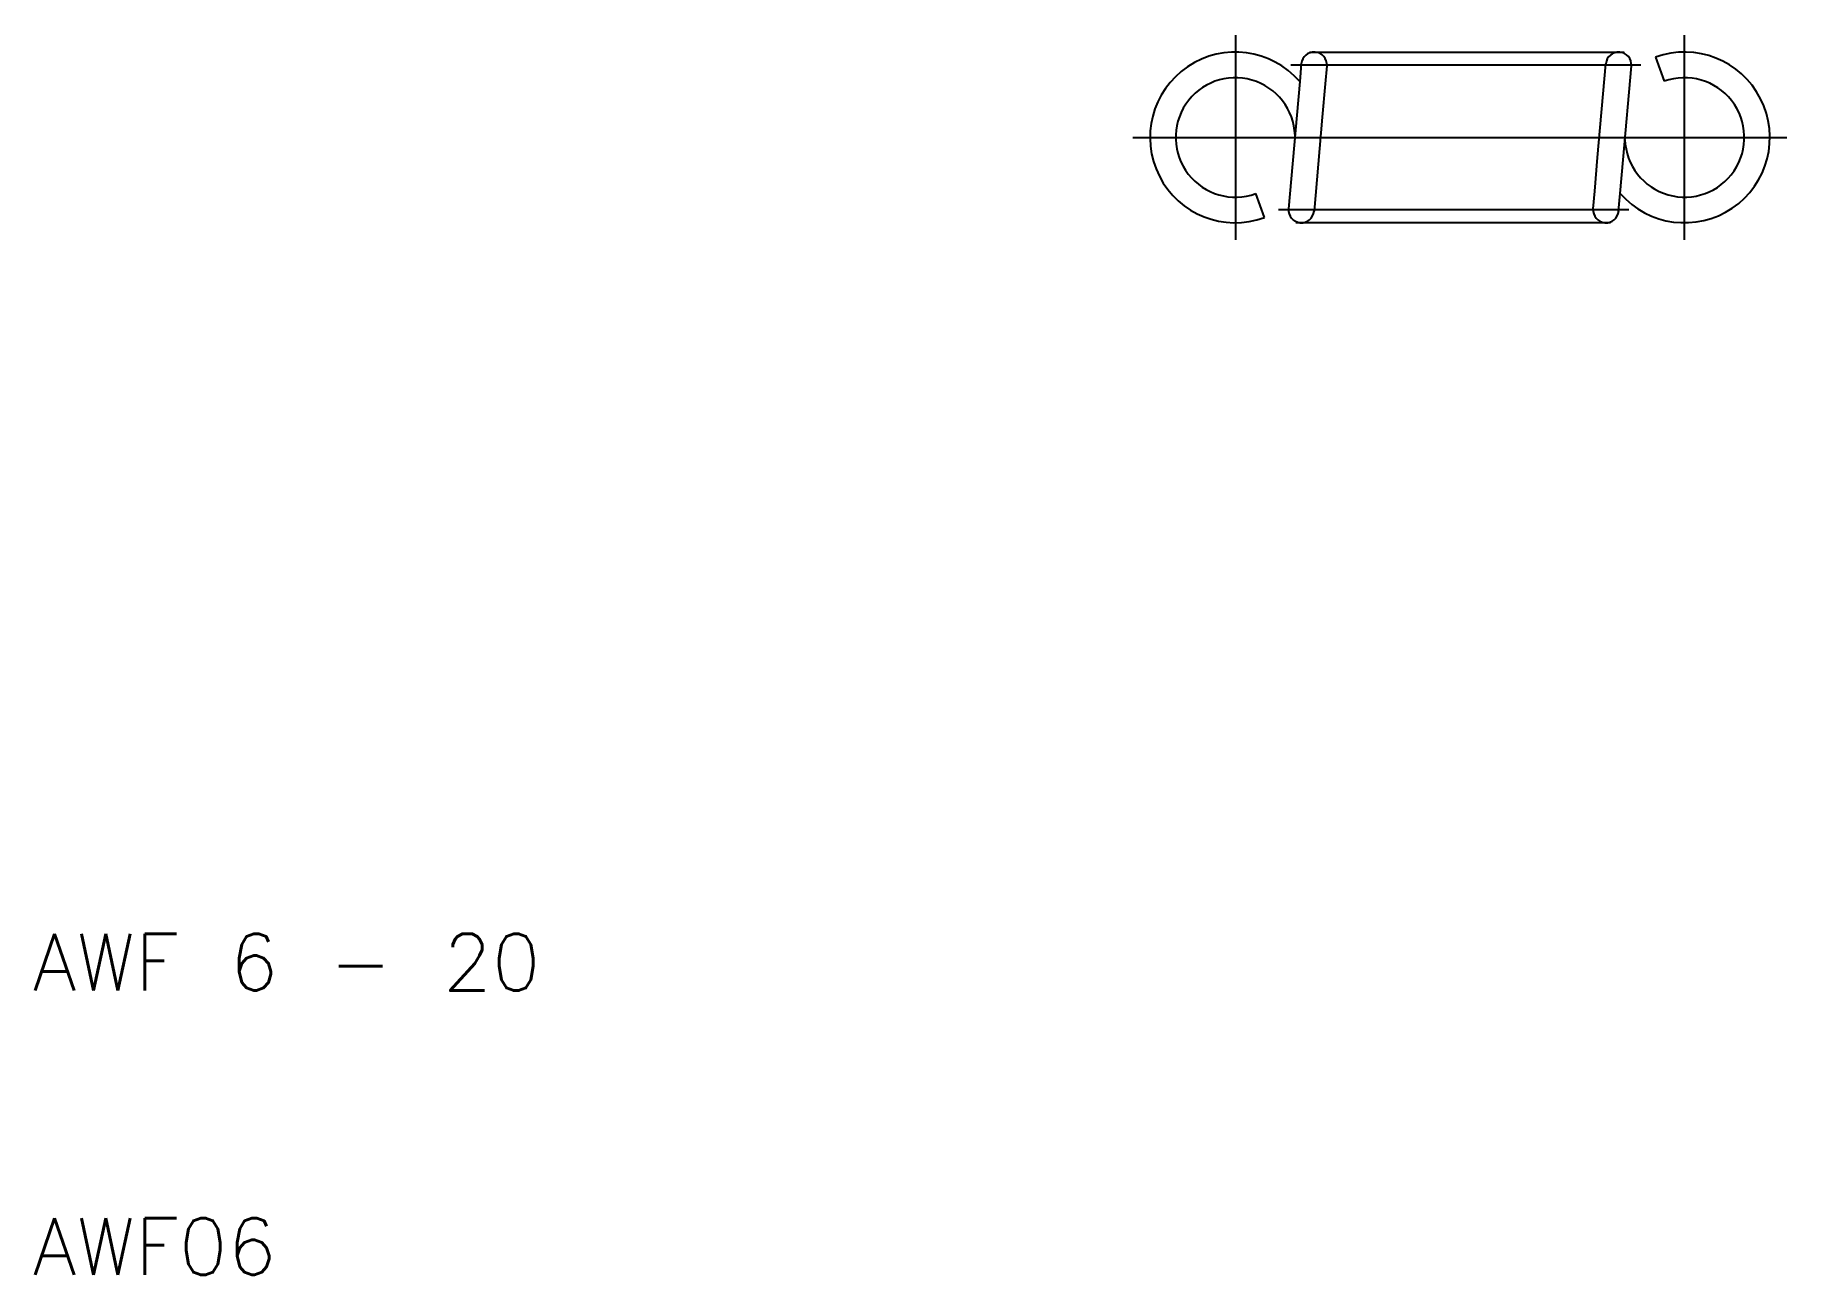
# Model space of a CAD drawing. Extents: x 10.1 to 71.7, y 10 to 53.6.
import ezdxf

# ---------------------------------------------------------------- set-up
doc = ezdxf.new("R2010")
doc.units = 0
doc.linetypes.add('CENTER', pattern=[50.8, 31.75, -6.35, 6.35, -6.35])
doc.linetypes.add('DASHED', pattern=[19.05, 12.7, -6.35])
doc.layers.get('0').update_dxf_attribs({"linetype": 'CONTINUOUS'})
doc.layers.add('CENTER', color=1, linetype='CENTER')
doc.styles.get("Standard").update_dxf_attribs({"font": 'txt.shx'})

msp = doc.modelspace()

# ---------------------------------------------------------------- linework, layer by layer
at = {"color": 3, "linetype": 'DASHED'}
for p, q in [((54.907, 53), (65.97, 53)), ((65.493, 47), (54.43, 47))]:
    msp.add_line(p, q, dxfattribs=at)
at = {"color": 7, "linetype": 'CONTINUOUS'}
for p, q in [((54.619, 52.591), (54.565, 51.968)), ((55.516, 52.512), (55.461, 51.889)), ((65.042, 49.292), (65.331, 52.591)), ((65.939, 49.213), (66.227, 52.512)), ((67.074, 52.819), (67.382, 51.973)), ((54.565, 51.968), (54.461, 50.787)), ((55.461, 51.889), (55.358, 50.708)), ((54.461, 50.787), (54.173, 47.488)), ((55.358, 50.708), (55.069, 47.409)), ((64.939, 48.111), (65.042, 49.292)), ((65.835, 48.032), (65.939, 49.213)), ((64.884, 47.488), (64.939, 48.111)), ((53.326, 47.181), (53.018, 48.027)), ((65.781, 47.409), (65.835, 48.032))]:
    msp.add_line(p, q, dxfattribs=at)
for centre, radius, start, end in [((52.3, 50), 3, 40.98585, 290), ((55.067, 52.552), 0.45, 355, 175), ((65.779, 52.552), 0.45, 355, 175), ((68.1, 50), 3, 220.98585, 110), ((52.3, 50), 2.1, 1.96386, 290), ((68.1, 50), 2.1, 181.96386, 110), ((54.621, 47.448), 0.45, 175, 355), ((65.333, 47.448), 0.45, 175, 355)]:
    msp.add_arc(centre, radius, start, end, dxfattribs=at)
at = {"layer": 'CENTER'}
for p, q in [((52.3, 53.6), (52.3, 46.4)), ((68.1, 46.4), (68.1, 53.6)), ((54.25, 52.552), (66.563, 52.552)), ((48.7, 50), (71.7, 50)), ((66.136, 47.448), (53.822, 47.448))]:
    msp.add_line(p, q, dxfattribs=at)

# ---------------------------------------------------------------- texts
for s, p in [('AWF 6 - 20', (10, 20)), ('AWF06', (10, 10))]:
    msp.add_text(s, height=2).set_placement(p)

doc.saveas('drawing.dxf')
